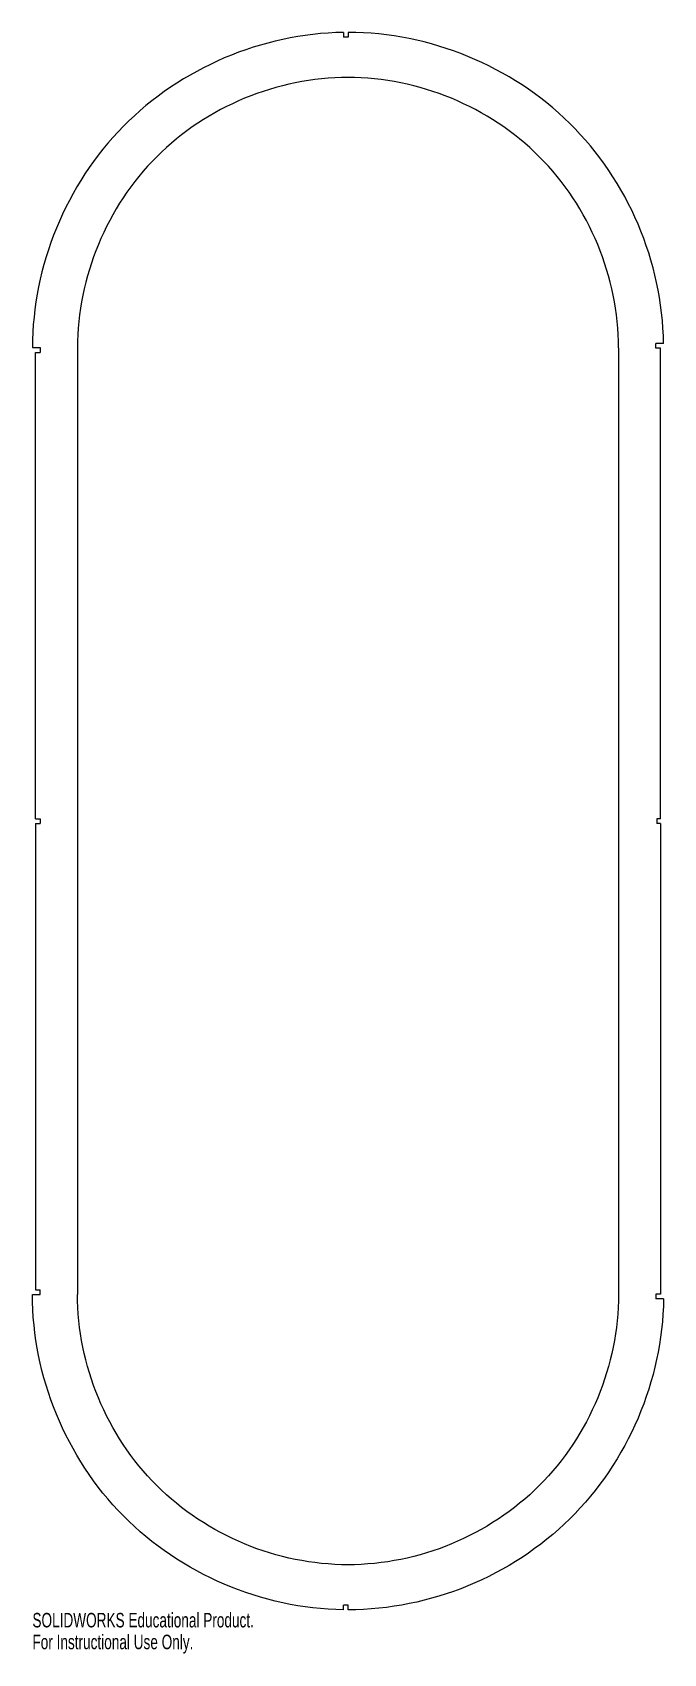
# Model space of a CAD drawing. Header units: millimetres. Extents: x 31 to 241, y -277 to 262.
import ezdxf

# ---------------------------------------------------------------- set-up
doc = ezdxf.new("R2010")
doc.units = ezdxf.units.MM
doc.styles.add('SLDTEXTSTYLE0', font='TXT', dxfattribs={"width": 0.7})

msp = doc.modelspace()

# ---------------------------------------------------------------- linework, layer by layer
at = {"color": 7, "linetype": 'Continuous', "lineweight": 25}
for p, q in [((134.27, 262.49), (134.27, 260.9)), ((135.87, 260.9), (134.27, 260.9)), ((135.87, 262.5), (135.87, 260.9)), ((30.77, 157.6), (33.37, 157.6)), ((33.37, 157.6), (33.37, 156)), ((45.77, 157.5), (45.77, -157.5)), ((225.77, 157.5), (225.77, -157.5)), ((238.17, 157.4), (238.17, 159)), ((240.76, 159), (238.17, 159)), ((239.77, 157.4), (238.17, 157.4)), ((239.77, 0.8), (239.77, 157.4)), ((31.77, 156), (33.37, 156)), ((31.77, 0.8), (31.77, 156)), ((31.77, 0.8), (33.37, 0.8)), ((33.37, 0.8), (33.37, -0.8)), ((238.57, 0.8), (238.57, -0.8)), ((239.77, 0.8), (238.57, 0.8)), ((31.77, -0.8), (33.37, -0.8)), ((31.77, -0.8), (31.77, -156)), ((239.77, -0.8), (238.57, -0.8)), ((239.77, -0.8), (239.77, -157.4)), ((31.77, -156), (33.37, -156)), ((33.37, -157.6), (33.37, -156)), ((30.77, -157.6), (33.37, -157.6)), ((238.17, -157.4), (238.17, -159)), ((239.77, -157.4), (238.17, -157.4)), ((240.76, -159), (238.17, -159)), ((134.27, -262.49), (134.27, -260.9)), ((135.87, -260.9), (134.27, -260.9)), ((135.87, -262.5), (135.87, -260.9))]:
    msp.add_line(p, q, dxfattribs=at)
for points, knots in [([(134.27, 262.49), (107.05, 262.1), (80.15, 250.63), (41.91, 211.87), (30.8, 184.82), (30.77, 157.6)], [0, 0, 0, 0, 0.5, 0.5, 1, 1, 1, 1]), ([(240.76, 159), (240.37, 186.22), (228.9, 213.12), (190.14, 251.36), (163.09, 262.47), (135.87, 262.5)], [0, 0, 0, 0, 0.5, 0.5, 1, 1, 1, 1]), ([(225.77, 157.5), (225.77, 181.06), (216.07, 204.48), (182.75, 237.8), (159.33, 247.5), (112.21, 247.5), (88.79, 237.8), (55.47, 204.48), (45.77, 181.06), (45.77, 157.5)], [0, 0, 0, 0, 0.25, 0.25, 0.5, 0.5, 0.75, 0.75, 1, 1, 1, 1]), ([(134.27, -262.49), (107.05, -262.1), (80.15, -250.63), (41.91, -211.87), (30.8, -184.82), (30.77, -157.6)], [0, 0, 0, 0, 0.5, 0.5, 1, 1, 1, 1]), ([(225.77, -157.5), (225.77, -181.06), (216.07, -204.48), (182.75, -237.8), (159.33, -247.5), (112.21, -247.5), (88.79, -237.8), (55.47, -204.48), (45.77, -181.06), (45.77, -157.5)], [0, 0, 0, 0, 0.25, 0.25, 0.5, 0.5, 0.75, 0.75, 1, 1, 1, 1]), ([(240.76, -159), (240.37, -186.22), (228.9, -213.12), (190.14, -251.36), (163.09, -262.47), (135.87, -262.5)], [0, 0, 0, 0, 0.5, 0.5, 1, 1, 1, 1])]:
    msp.add_open_spline(points, degree=3, knots=knots, dxfattribs=at)

# ---------------------------------------------------------------- texts
at = {"color": 7, "linetype": 'Continuous', "char_height": 4.8336, "attachment_point": 1, "style": 'SLDTEXTSTYLE0'}
for s, insert in [('SOLIDWORKS Educational Product.', (30.77, -263.52)), ('For Instructional Use Only.', (30.77, -270.77))]:
    msp.add_mtext(s, dxfattribs=dict(at, insert=insert))

doc.saveas('drawing.dxf')
